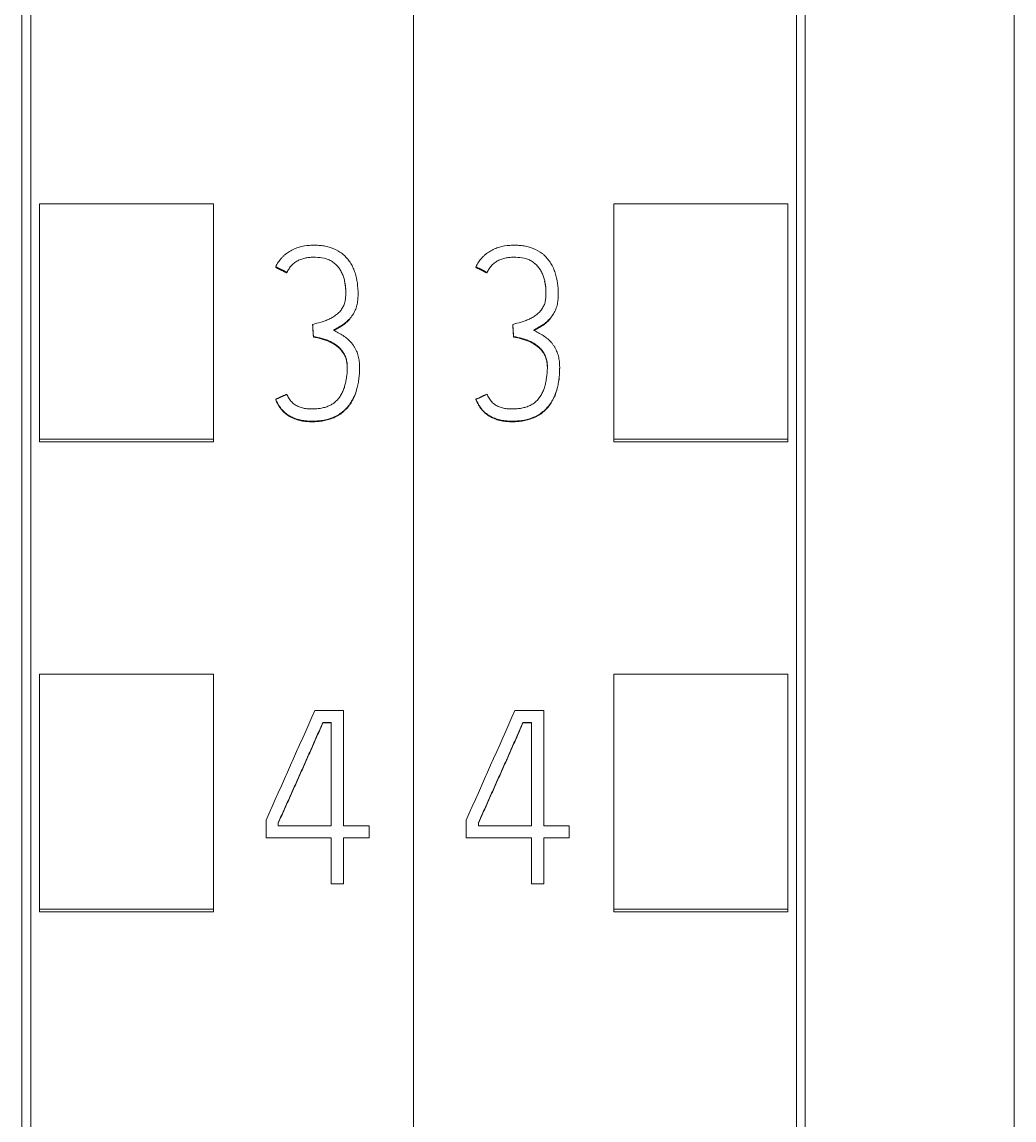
# Model space of a CAD drawing. Header units: millimetres. Extents: x 4137 to 6698, y 1400 to 3585.
# Drawn here: x 5350.55 to 5361.95, y 3330.13 to 3342.75 of the extents above; entities that cross this region are included whole.
import ezdxf

# ---------------------------------------------------------------- set-up
doc = ezdxf.new("R2010")
doc.units = ezdxf.units.MM
doc.layers.add('000-PI-Oprema', color=30, linetype='Continuous', lineweight=5)

msp = doc.modelspace()

# ---------------------------------------------------------------- linework, layer by layer
at = {"layer": '000-PI-Oprema', "color": 0, "linetype": 'ByBlock', "lineweight": 0}
for p, q in [((5355.048, 3360.459), (5355.048, 3247.041)), ((5355.048, 3360.459), (5355.048, 3247.041)), ((5350.648, 3249.363), (5350.648, 3358.178)), ((5359.448, 3358.178), (5359.448, 3249.363)), ((5350.748, 3337.956), (5350.748, 3340.659)), ((5350.748, 3340.659), (5352.748, 3340.659)), ((5352.748, 3337.956), (5352.748, 3340.659)), ((5357.348, 3337.956), (5357.348, 3340.659)), ((5359.348, 3340.659), (5357.348, 3340.659)), ((5359.348, 3337.956), (5359.348, 3340.659)), ((5353.464, 3339.936), (5353.464, 3339.929)), ((5355.764, 3339.936), (5355.764, 3339.929)), ((5353.592, 3339.872), (5353.592, 3339.866)), ((5355.892, 3339.872), (5355.892, 3339.866)), ((5354.41, 3339.618), (5354.41, 3339.624)), ((5356.71, 3339.618), (5356.71, 3339.624)), ((5353.888, 3339.273), (5353.888, 3339.266)), ((5356.188, 3339.273), (5356.188, 3339.266)), ((5353.897, 3339.135), (5353.897, 3339.128)), ((5356.197, 3339.135), (5356.197, 3339.128)), ((5354.427, 3338.768), (5354.427, 3338.774)), ((5356.727, 3338.768), (5356.727, 3338.774)), ((5353.464, 3338.414), (5353.464, 3338.407)), ((5355.764, 3338.414), (5355.764, 3338.407)), ((5350.748, 3337.927), (5350.748, 3337.956)), ((5350.748, 3337.956), (5352.748, 3337.956)), ((5350.748, 3337.927), (5352.748, 3337.927)), ((5352.748, 3337.927), (5352.748, 3337.956)), ((5357.348, 3337.927), (5357.348, 3337.956)), ((5359.348, 3337.956), (5357.348, 3337.956)), ((5359.348, 3337.927), (5357.348, 3337.927)), ((5359.348, 3337.927), (5359.348, 3337.956)), ((5350.748, 3332.555), (5350.748, 3335.257)), ((5350.748, 3335.257), (5352.748, 3335.257)), ((5352.748, 3332.555), (5352.748, 3335.257)), ((5357.348, 3332.555), (5357.348, 3335.257)), ((5359.348, 3335.257), (5357.348, 3335.257)), ((5359.348, 3332.555), (5359.348, 3335.257)), ((5353.913, 3334.839), (5354.243, 3334.839)), ((5354.243, 3334.839), (5354.243, 3333.513)), ((5356.213, 3334.839), (5356.543, 3334.839)), ((5356.543, 3334.839), (5356.543, 3333.513)), ((5354.005, 3334.701), (5354.005, 3334.695)), ((5354.102, 3334.701), (5354.005, 3334.701)), ((5354.005, 3334.695), (5354.102, 3334.695)), ((5354.102, 3333.513), (5354.102, 3334.701)), ((5356.305, 3334.701), (5356.305, 3334.695)), ((5356.402, 3334.701), (5356.305, 3334.701)), ((5356.305, 3334.695), (5356.402, 3334.695)), ((5356.402, 3333.513), (5356.402, 3334.701)), ((5353.353, 3333.375), (5353.353, 3333.579)), ((5353.492, 3333.549), (5353.492, 3333.513)), ((5353.492, 3333.513), (5354.102, 3333.513)), ((5354.243, 3333.513), (5354.537, 3333.513)), ((5354.537, 3333.513), (5354.537, 3333.375)), ((5355.653, 3333.375), (5355.653, 3333.579)), ((5355.792, 3333.549), (5355.792, 3333.513)), ((5355.792, 3333.513), (5356.402, 3333.513)), ((5356.543, 3333.513), (5356.837, 3333.513)), ((5356.837, 3333.513), (5356.837, 3333.375)), ((5354.102, 3333.375), (5353.353, 3333.375)), ((5354.102, 3332.847), (5354.102, 3333.375)), ((5354.243, 3333.375), (5354.243, 3332.847)), ((5354.537, 3333.375), (5354.243, 3333.375)), ((5356.402, 3333.375), (5355.653, 3333.375)), ((5356.402, 3332.847), (5356.402, 3333.375)), ((5356.543, 3333.375), (5356.543, 3332.847)), ((5356.837, 3333.375), (5356.543, 3333.375)), ((5354.243, 3332.847), (5354.102, 3332.847)), ((5356.543, 3332.847), (5356.402, 3332.847)), ((5350.748, 3332.527), (5350.748, 3332.555)), ((5350.748, 3332.555), (5352.748, 3332.555)), ((5350.748, 3332.527), (5352.748, 3332.527)), ((5352.748, 3332.527), (5352.748, 3332.555)), ((5357.348, 3332.527), (5357.348, 3332.555)), ((5359.348, 3332.555), (5357.348, 3332.555)), ((5359.348, 3332.527), (5357.348, 3332.527)), ((5359.348, 3332.527), (5359.348, 3332.555))]:
    msp.add_line(p, q, dxfattribs=at)
at = {"layer": '000-PI-Oprema', "color": 18, "linetype": 'ByBlock', "lineweight": 0, "true_color": 0x000000}
for centre, major_axis, ratio, start_param, end_param in [((5338.989, 3236.424), (452.614, 1023.309), 0.023466, 1.484858, 1.486095), ((5342.194, 3242.471), (438.421, 990.891), 0.022739, 1.487509, 1.488786)]:
    msp.add_ellipse(centre, major_axis=major_axis, ratio=ratio, start_param=start_param, end_param=end_param, dxfattribs=at)
at = {"layer": '000-PI-Oprema', "color": 0, "linetype": 'ByBlock', "lineweight": 0}
for points, knots in [([(5350.548, 3249.078), (5350.548, 3252.418), (5350.548, 3260.383), (5350.548, 3273.023), (5350.548, 3288.509), (5350.548, 3302.803), (5350.548, 3317.013), (5350.548, 3331.58), (5350.548, 3345.75), (5350.548, 3355.32), (5350.548, 3358.364)], [0, 0, 0, 0, 0.091483, 0.21812, 0.346206, 0.515858, 0.610111, 0.736264, 0.916066, 1, 1, 1, 1]), ([(5359.548, 3358.364), (5359.548, 3355.32), (5359.548, 3345.75), (5359.548, 3331.58), (5359.548, 3317.013), (5359.548, 3302.803), (5359.548, 3288.509), (5359.548, 3273.023), (5359.548, 3260.383), (5359.548, 3252.418), (5359.548, 3249.078)], [0, 0, 0, 0, 0.083934, 0.263736, 0.389889, 0.484142, 0.653794, 0.78188, 0.908517, 1, 1, 1, 1]), ([(5361.948, 3355.298), (5361.948, 3353.275), (5361.948, 3344.726), (5361.948, 3331.58), (5361.948, 3317.013), (5361.948, 3302.803), (5361.948, 3288.509), (5361.948, 3273.023), (5361.948, 3260.265), (5361.948, 3251.383), (5361.948, 3247.126), (5361.948, 3246.328)], [0, 0, 0, 0, 0.055935, 0.236292, 0.362833, 0.457376, 0.627551, 0.756032, 0.883059, 0.978086, 1, 1, 1, 1]), ([(5354.127, 3339.209), (5354.145, 3339.218), (5354.163, 3339.228), (5354.197, 3339.247), (5354.214, 3339.257), (5354.239, 3339.274), (5354.247, 3339.28), (5354.263, 3339.292), (5354.271, 3339.298), (5354.286, 3339.311), (5354.293, 3339.318), (5354.307, 3339.332), (5354.314, 3339.34), (5354.334, 3339.363), (5354.346, 3339.379), (5354.361, 3339.405), (5354.366, 3339.414), (5354.375, 3339.432), (5354.379, 3339.441), (5354.39, 3339.47), (5354.396, 3339.489), (5354.404, 3339.528), (5354.407, 3339.548), (5354.409, 3339.589), (5354.41, 3339.609), (5354.41, 3339.649), (5354.409, 3339.669), (5354.405, 3339.728), (5354.4, 3339.768), (5354.387, 3339.827), (5354.381, 3339.847), (5354.369, 3339.885), (5354.355, 3339.923), (5354.336, 3339.958), (5354.315, 3339.993), (5354.303, 3340.009), (5354.278, 3340.04), (5354.257, 3340.062), (5354.234, 3340.082), (5354.218, 3340.094), (5354.21, 3340.1), (5354.168, 3340.128), (5354.131, 3340.145), (5354.083, 3340.161), (5354.073, 3340.164), (5354.053, 3340.169), (5354.024, 3340.175), (5353.974, 3340.182), (5353.934, 3340.184), (5353.893, 3340.184), (5353.873, 3340.184), (5353.813, 3340.18), (5353.773, 3340.173), (5353.725, 3340.159), (5353.715, 3340.156), (5353.696, 3340.149), (5353.687, 3340.145), (5353.659, 3340.133), (5353.623, 3340.114), (5353.59, 3340.091), (5353.566, 3340.072), (5353.559, 3340.065), (5353.544, 3340.051), (5353.537, 3340.044), (5353.517, 3340.021), (5353.504, 3340.006), (5353.488, 3339.981), (5353.482, 3339.972), (5353.473, 3339.954), (5353.468, 3339.945), (5353.464, 3339.936)], [0, 0, 0, 0, 0.03125, 0.03125, 0.0625, 0.0625, 0.078125, 0.078125, 0.09375, 0.09375, 0.109375, 0.109375, 0.125, 0.125, 0.15625, 0.15625, 0.171875, 0.171875, 0.1875, 0.1875, 0.21875, 0.21875, 0.25, 0.25, 0.28125, 0.28125, 0.3125, 0.3125, 0.375, 0.375, 0.40625, 0.40625, 0.4375, 0.46875, 0.46875, 0.5, 0.5, 0.53125, 0.546875, 0.546875, 0.5625, 0.5625, 0.625, 0.625, 0.640625, 0.640625, 0.65625, 0.6875, 0.71875, 0.71875, 0.75, 0.75, 0.8125, 0.8125, 0.828125, 0.828125, 0.84375, 0.84375, 0.875, 0.90625, 0.90625, 0.921875, 0.921875, 0.9375, 0.9375, 0.96875, 0.96875, 0.984375, 0.984375, 1, 1, 1, 1]), ([(5356.427, 3339.209), (5356.445, 3339.218), (5356.463, 3339.228), (5356.497, 3339.247), (5356.514, 3339.257), (5356.539, 3339.274), (5356.547, 3339.28), (5356.563, 3339.292), (5356.571, 3339.298), (5356.586, 3339.311), (5356.593, 3339.318), (5356.607, 3339.332), (5356.614, 3339.34), (5356.634, 3339.363), (5356.646, 3339.379), (5356.661, 3339.405), (5356.666, 3339.414), (5356.675, 3339.432), (5356.679, 3339.441), (5356.69, 3339.47), (5356.696, 3339.489), (5356.704, 3339.528), (5356.707, 3339.548), (5356.709, 3339.589), (5356.71, 3339.609), (5356.71, 3339.649), (5356.709, 3339.669), (5356.705, 3339.728), (5356.7, 3339.768), (5356.687, 3339.827), (5356.681, 3339.847), (5356.669, 3339.885), (5356.655, 3339.923), (5356.636, 3339.958), (5356.615, 3339.993), (5356.603, 3340.009), (5356.578, 3340.04), (5356.557, 3340.062), (5356.534, 3340.082), (5356.518, 3340.094), (5356.51, 3340.1), (5356.468, 3340.128), (5356.431, 3340.145), (5356.383, 3340.161), (5356.373, 3340.164), (5356.353, 3340.169), (5356.324, 3340.175), (5356.274, 3340.182), (5356.234, 3340.184), (5356.193, 3340.184), (5356.173, 3340.184), (5356.113, 3340.18), (5356.073, 3340.173), (5356.025, 3340.159), (5356.015, 3340.156), (5355.996, 3340.149), (5355.987, 3340.145), (5355.959, 3340.133), (5355.923, 3340.114), (5355.89, 3340.091), (5355.866, 3340.072), (5355.859, 3340.065), (5355.844, 3340.051), (5355.837, 3340.044), (5355.817, 3340.021), (5355.804, 3340.006), (5355.788, 3339.981), (5355.782, 3339.972), (5355.773, 3339.954), (5355.768, 3339.945), (5355.764, 3339.936)], [0, 0, 0, 0, 0.03125, 0.03125, 0.0625, 0.0625, 0.078125, 0.078125, 0.09375, 0.09375, 0.109375, 0.109375, 0.125, 0.125, 0.15625, 0.15625, 0.171875, 0.171875, 0.1875, 0.1875, 0.21875, 0.21875, 0.25, 0.25, 0.28125, 0.28125, 0.3125, 0.3125, 0.375, 0.375, 0.40625, 0.40625, 0.4375, 0.46875, 0.46875, 0.5, 0.5, 0.53125, 0.546875, 0.546875, 0.5625, 0.5625, 0.625, 0.625, 0.640625, 0.640625, 0.65625, 0.6875, 0.71875, 0.71875, 0.75, 0.75, 0.8125, 0.8125, 0.828125, 0.828125, 0.84375, 0.84375, 0.875, 0.90625, 0.90625, 0.921875, 0.921875, 0.9375, 0.9375, 0.96875, 0.96875, 0.984375, 0.984375, 1, 1, 1, 1]), ([(5353.592, 3339.872), (5353.599, 3339.887), (5353.607, 3339.901), (5353.626, 3339.928), (5353.636, 3339.941), (5353.653, 3339.959), (5353.659, 3339.964), (5353.672, 3339.975), (5353.678, 3339.98), (5353.692, 3339.99), (5353.698, 3339.995), (5353.713, 3340.003), (5353.72, 3340.007), (5353.742, 3340.018), (5353.758, 3340.023), (5353.79, 3340.033), (5353.806, 3340.037), (5353.838, 3340.042), (5353.855, 3340.044), (5353.888, 3340.046), (5353.905, 3340.046), (5353.954, 3340.045), (5353.987, 3340.042), (5354.028, 3340.032), (5354.036, 3340.03), (5354.051, 3340.025), (5354.059, 3340.022), (5354.082, 3340.013), (5354.097, 3340.006), (5354.118, 3339.992), (5354.125, 3339.987), (5354.138, 3339.977), (5354.144, 3339.972), (5354.163, 3339.955), (5354.174, 3339.943), (5354.189, 3339.923), (5354.194, 3339.916), (5354.203, 3339.903), (5354.216, 3339.882), (5354.227, 3339.859), (5354.24, 3339.829), (5354.245, 3339.813), (5354.254, 3339.781), (5354.257, 3339.765), (5354.265, 3339.717), (5354.268, 3339.684), (5354.269, 3339.634), (5354.269, 3339.618), (5354.267, 3339.585), (5354.266, 3339.569), (5354.262, 3339.544), (5354.26, 3339.536), (5354.256, 3339.52), (5354.253, 3339.512), (5354.245, 3339.489), (5354.237, 3339.474), (5354.224, 3339.453), (5354.219, 3339.446), (5354.209, 3339.433), (5354.204, 3339.427), (5354.193, 3339.414), (5354.187, 3339.409), (5354.175, 3339.397), (5354.169, 3339.392), (5354.149, 3339.376), (5354.136, 3339.367), (5354.107, 3339.35), (5354.093, 3339.342), (5354.063, 3339.328), (5354.047, 3339.322), (5354.016, 3339.311), (5354, 3339.306), (5353.952, 3339.292), (5353.92, 3339.282), (5353.888, 3339.273)], [0, 0, 0, 0, 0.03125, 0.03125, 0.0625, 0.0625, 0.078125, 0.078125, 0.09375, 0.09375, 0.109375, 0.109375, 0.125, 0.125, 0.15625, 0.15625, 0.1875, 0.1875, 0.21875, 0.21875, 0.25, 0.25, 0.3125, 0.3125, 0.328125, 0.328125, 0.34375, 0.34375, 0.375, 0.375, 0.390625, 0.390625, 0.40625, 0.40625, 0.4375, 0.4375, 0.453125, 0.453125, 0.46875, 0.5, 0.5, 0.53125, 0.53125, 0.5625, 0.5625, 0.625, 0.625, 0.65625, 0.65625, 0.6875, 0.6875, 0.703125, 0.703125, 0.71875, 0.71875, 0.75, 0.75, 0.765625, 0.765625, 0.78125, 0.78125, 0.796875, 0.796875, 0.8125, 0.8125, 0.84375, 0.84375, 0.875, 0.875, 0.90625, 0.90625, 0.9375, 0.9375, 1, 1, 1, 1]), ([(5355.892, 3339.872), (5355.899, 3339.887), (5355.907, 3339.901), (5355.926, 3339.928), (5355.936, 3339.941), (5355.953, 3339.959), (5355.959, 3339.964), (5355.972, 3339.975), (5355.978, 3339.98), (5355.992, 3339.99), (5355.998, 3339.995), (5356.013, 3340.003), (5356.02, 3340.007), (5356.042, 3340.018), (5356.058, 3340.023), (5356.09, 3340.033), (5356.106, 3340.037), (5356.138, 3340.042), (5356.155, 3340.044), (5356.188, 3340.046), (5356.205, 3340.046), (5356.254, 3340.045), (5356.287, 3340.042), (5356.328, 3340.032), (5356.336, 3340.03), (5356.351, 3340.025), (5356.359, 3340.022), (5356.382, 3340.013), (5356.397, 3340.006), (5356.418, 3339.992), (5356.425, 3339.987), (5356.438, 3339.977), (5356.444, 3339.972), (5356.463, 3339.955), (5356.474, 3339.943), (5356.489, 3339.923), (5356.494, 3339.916), (5356.503, 3339.903), (5356.516, 3339.882), (5356.527, 3339.859), (5356.54, 3339.829), (5356.545, 3339.813), (5356.554, 3339.781), (5356.557, 3339.765), (5356.565, 3339.717), (5356.568, 3339.684), (5356.569, 3339.634), (5356.569, 3339.618), (5356.567, 3339.585), (5356.566, 3339.569), (5356.562, 3339.544), (5356.56, 3339.536), (5356.556, 3339.52), (5356.553, 3339.512), (5356.545, 3339.489), (5356.537, 3339.474), (5356.524, 3339.453), (5356.519, 3339.446), (5356.509, 3339.433), (5356.504, 3339.427), (5356.493, 3339.414), (5356.487, 3339.409), (5356.475, 3339.397), (5356.469, 3339.392), (5356.449, 3339.376), (5356.436, 3339.367), (5356.407, 3339.35), (5356.393, 3339.342), (5356.363, 3339.328), (5356.347, 3339.322), (5356.316, 3339.311), (5356.3, 3339.306), (5356.252, 3339.292), (5356.22, 3339.282), (5356.188, 3339.273)], [0, 0, 0, 0, 0.03125, 0.03125, 0.0625, 0.0625, 0.078125, 0.078125, 0.09375, 0.09375, 0.109375, 0.109375, 0.125, 0.125, 0.15625, 0.15625, 0.1875, 0.1875, 0.21875, 0.21875, 0.25, 0.25, 0.3125, 0.3125, 0.328125, 0.328125, 0.34375, 0.34375, 0.375, 0.375, 0.390625, 0.390625, 0.40625, 0.40625, 0.4375, 0.4375, 0.453125, 0.453125, 0.46875, 0.5, 0.5, 0.53125, 0.53125, 0.5625, 0.5625, 0.625, 0.625, 0.65625, 0.65625, 0.6875, 0.6875, 0.703125, 0.703125, 0.71875, 0.71875, 0.75, 0.75, 0.765625, 0.765625, 0.78125, 0.78125, 0.796875, 0.796875, 0.8125, 0.8125, 0.84375, 0.84375, 0.875, 0.875, 0.90625, 0.90625, 0.9375, 0.9375, 1, 1, 1, 1]), ([(5354.269, 3339.629), (5354.269, 3339.633), (5354.268, 3339.637), (5354.268, 3339.674), (5354.266, 3339.707), (5354.259, 3339.75), (5354.257, 3339.761), (5354.254, 3339.772)], [0, 0, 0, 0, 0.087818, 0.087818, 0.771228, 0.771228, 1, 1, 1, 1]), ([(5356.569, 3339.629), (5356.569, 3339.633), (5356.568, 3339.637), (5356.568, 3339.674), (5356.566, 3339.707), (5356.559, 3339.75), (5356.557, 3339.761), (5356.554, 3339.772)], [0, 0, 0, 0, 0.087818, 0.087818, 0.771228, 0.771228, 1, 1, 1, 1]), ([(5354.316, 3339.335), (5354.304, 3339.323), (5354.292, 3339.311), (5354.272, 3339.293), (5354.264, 3339.286), (5354.248, 3339.274), (5354.24, 3339.268), (5354.215, 3339.252), (5354.198, 3339.241), (5354.163, 3339.221), (5354.145, 3339.212), (5354.127, 3339.203)], [0, 0, 0, 0, 0.218648, 0.218648, 0.348874, 0.348874, 0.479099, 0.479099, 0.739549, 0.739549, 1, 1, 1, 1]), ([(5356.616, 3339.335), (5356.604, 3339.323), (5356.592, 3339.311), (5356.572, 3339.293), (5356.564, 3339.286), (5356.548, 3339.274), (5356.54, 3339.268), (5356.515, 3339.252), (5356.498, 3339.241), (5356.463, 3339.221), (5356.445, 3339.212), (5356.427, 3339.203)], [0, 0, 0, 0, 0.218648, 0.218648, 0.348874, 0.348874, 0.479099, 0.479099, 0.739549, 0.739549, 1, 1, 1, 1]), ([(5353.464, 3338.414), (5353.472, 3338.394), (5353.482, 3338.376), (5353.503, 3338.339), (5353.514, 3338.322), (5353.534, 3338.297), (5353.541, 3338.289), (5353.556, 3338.274), (5353.564, 3338.267), (5353.588, 3338.246), (5353.605, 3338.234), (5353.632, 3338.218), (5353.642, 3338.213), (5353.661, 3338.204), (5353.67, 3338.2), (5353.699, 3338.188), (5353.719, 3338.182), (5353.76, 3338.172), (5353.781, 3338.169), (5353.823, 3338.164), (5353.844, 3338.163), (5353.886, 3338.162), (5353.907, 3338.162), (5353.949, 3338.165), (5353.97, 3338.167), (5354.001, 3338.171), (5354.012, 3338.173), (5354.032, 3338.177), (5354.043, 3338.179), (5354.073, 3338.187), (5354.093, 3338.194), (5354.122, 3338.205), (5354.132, 3338.209), (5354.151, 3338.218), (5354.161, 3338.223), (5354.188, 3338.238), (5354.206, 3338.25), (5354.239, 3338.275), (5354.255, 3338.289), (5354.284, 3338.319), (5354.298, 3338.335), (5354.323, 3338.369), (5354.334, 3338.387), (5354.349, 3338.414), (5354.354, 3338.424), (5354.363, 3338.442), (5354.368, 3338.452), (5354.388, 3338.501), (5354.399, 3338.541), (5354.412, 3338.602), (5354.415, 3338.623), (5354.421, 3338.664), (5354.423, 3338.685), (5354.426, 3338.727), (5354.426, 3338.748), (5354.427, 3338.789), (5354.426, 3338.81), (5354.423, 3338.852), (5354.42, 3338.872), (5354.414, 3338.903), (5354.411, 3338.913), (5354.405, 3338.934), (5354.402, 3338.944), (5354.39, 3338.973), (5354.381, 3338.993), (5354.365, 3339.02), (5354.36, 3339.029), (5354.347, 3339.046), (5354.341, 3339.055), (5354.32, 3339.079), (5354.305, 3339.094), (5354.273, 3339.121), (5354.255, 3339.133), (5354.22, 3339.157), (5354.201, 3339.168), (5354.165, 3339.189), (5354.146, 3339.199), (5354.127, 3339.209)], [0, 0, 0, 0, 0.03125, 0.03125, 0.0625, 0.0625, 0.078125, 0.078125, 0.09375, 0.09375, 0.125, 0.125, 0.140625, 0.140625, 0.15625, 0.15625, 0.1875, 0.1875, 0.21875, 0.21875, 0.25, 0.25, 0.28125, 0.28125, 0.3125, 0.3125, 0.328125, 0.328125, 0.34375, 0.34375, 0.375, 0.375, 0.390625, 0.390625, 0.40625, 0.40625, 0.4375, 0.4375, 0.46875, 0.46875, 0.5, 0.5, 0.53125, 0.53125, 0.546875, 0.546875, 0.5625, 0.5625, 0.625, 0.625, 0.65625, 0.65625, 0.6875, 0.6875, 0.71875, 0.71875, 0.75, 0.75, 0.78125, 0.78125, 0.796875, 0.796875, 0.8125, 0.8125, 0.84375, 0.84375, 0.859375, 0.859375, 0.875, 0.875, 0.90625, 0.90625, 0.9375, 0.9375, 0.96875, 0.96875, 1, 1, 1, 1]), ([(5355.764, 3338.414), (5355.772, 3338.394), (5355.782, 3338.376), (5355.803, 3338.339), (5355.814, 3338.322), (5355.834, 3338.297), (5355.841, 3338.289), (5355.856, 3338.274), (5355.864, 3338.267), (5355.888, 3338.246), (5355.905, 3338.234), (5355.932, 3338.218), (5355.942, 3338.213), (5355.961, 3338.204), (5355.97, 3338.2), (5355.999, 3338.188), (5356.019, 3338.182), (5356.06, 3338.172), (5356.081, 3338.169), (5356.123, 3338.164), (5356.144, 3338.163), (5356.186, 3338.162), (5356.207, 3338.162), (5356.249, 3338.165), (5356.27, 3338.167), (5356.301, 3338.171), (5356.312, 3338.173), (5356.332, 3338.177), (5356.343, 3338.179), (5356.373, 3338.187), (5356.393, 3338.194), (5356.422, 3338.205), (5356.432, 3338.209), (5356.451, 3338.218), (5356.461, 3338.223), (5356.488, 3338.238), (5356.506, 3338.25), (5356.539, 3338.275), (5356.555, 3338.289), (5356.584, 3338.319), (5356.598, 3338.335), (5356.623, 3338.369), (5356.634, 3338.387), (5356.649, 3338.414), (5356.654, 3338.424), (5356.663, 3338.442), (5356.668, 3338.452), (5356.688, 3338.501), (5356.699, 3338.541), (5356.712, 3338.602), (5356.715, 3338.623), (5356.721, 3338.664), (5356.723, 3338.685), (5356.726, 3338.727), (5356.726, 3338.748), (5356.727, 3338.789), (5356.726, 3338.81), (5356.723, 3338.852), (5356.72, 3338.872), (5356.714, 3338.903), (5356.711, 3338.913), (5356.705, 3338.934), (5356.702, 3338.944), (5356.69, 3338.973), (5356.681, 3338.993), (5356.665, 3339.02), (5356.66, 3339.029), (5356.647, 3339.046), (5356.641, 3339.055), (5356.62, 3339.079), (5356.605, 3339.094), (5356.573, 3339.121), (5356.555, 3339.133), (5356.52, 3339.157), (5356.501, 3339.168), (5356.465, 3339.189), (5356.446, 3339.199), (5356.427, 3339.209)], [0, 0, 0, 0, 0.03125, 0.03125, 0.0625, 0.0625, 0.078125, 0.078125, 0.09375, 0.09375, 0.125, 0.125, 0.140625, 0.140625, 0.15625, 0.15625, 0.1875, 0.1875, 0.21875, 0.21875, 0.25, 0.25, 0.28125, 0.28125, 0.3125, 0.3125, 0.328125, 0.328125, 0.34375, 0.34375, 0.375, 0.375, 0.390625, 0.390625, 0.40625, 0.40625, 0.4375, 0.4375, 0.46875, 0.46875, 0.5, 0.5, 0.53125, 0.53125, 0.546875, 0.546875, 0.5625, 0.5625, 0.625, 0.625, 0.65625, 0.65625, 0.6875, 0.6875, 0.71875, 0.71875, 0.75, 0.75, 0.78125, 0.78125, 0.796875, 0.796875, 0.8125, 0.8125, 0.84375, 0.84375, 0.859375, 0.859375, 0.875, 0.875, 0.90625, 0.90625, 0.9375, 0.9375, 0.96875, 0.96875, 1, 1, 1, 1]), ([(5353.897, 3339.135), (5353.931, 3339.129), (5353.964, 3339.121), (5354.014, 3339.107), (5354.03, 3339.102), (5354.062, 3339.09), (5354.078, 3339.084), (5354.102, 3339.072), (5354.109, 3339.068), (5354.124, 3339.06), (5354.132, 3339.055), (5354.154, 3339.041), (5354.168, 3339.031), (5354.187, 3339.014), (5354.194, 3339.008), (5354.206, 3338.996), (5354.212, 3338.989), (5354.228, 3338.97), (5354.238, 3338.956), (5354.251, 3338.933), (5354.255, 3338.926), (5354.263, 3338.91), (5354.266, 3338.902), (5354.274, 3338.878), (5354.278, 3338.861), (5354.284, 3338.827), (5354.285, 3338.81), (5354.285, 3338.775), (5354.285, 3338.758), (5354.283, 3338.707), (5354.279, 3338.673), (5354.27, 3338.622), (5354.267, 3338.605), (5354.258, 3338.572), (5354.254, 3338.555), (5354.242, 3338.522), (5354.236, 3338.506), (5354.225, 3338.483), (5354.221, 3338.475), (5354.212, 3338.46), (5354.208, 3338.453), (5354.183, 3338.417), (5354.16, 3338.392), (5354.125, 3338.366), (5354.117, 3338.361), (5354.103, 3338.352), (5354.095, 3338.348), (5354.072, 3338.337), (5354.056, 3338.33), (5354.023, 3338.32), (5354.006, 3338.315), (5353.972, 3338.309), (5353.938, 3338.304), (5353.903, 3338.303), (5353.868, 3338.303), (5353.851, 3338.304), (5353.817, 3338.306), (5353.8, 3338.309), (5353.766, 3338.316), (5353.749, 3338.32), (5353.717, 3338.333), (5353.701, 3338.341), (5353.679, 3338.355), (5353.673, 3338.361), (5353.659, 3338.372), (5353.653, 3338.378), (5353.641, 3338.391), (5353.636, 3338.397), (5353.625, 3338.411), (5353.62, 3338.418), (5353.606, 3338.44), (5353.598, 3338.456), (5353.592, 3338.472)], [0, 0, 0, 0, 0.0625, 0.0625, 0.09375, 0.09375, 0.125, 0.125, 0.140625, 0.140625, 0.15625, 0.15625, 0.1875, 0.1875, 0.203125, 0.203125, 0.21875, 0.21875, 0.25, 0.25, 0.265625, 0.265625, 0.28125, 0.28125, 0.3125, 0.3125, 0.34375, 0.34375, 0.375, 0.375, 0.4375, 0.4375, 0.46875, 0.46875, 0.5, 0.5, 0.53125, 0.53125, 0.546875, 0.546875, 0.5625, 0.5625, 0.625, 0.625, 0.640625, 0.640625, 0.65625, 0.65625, 0.6875, 0.6875, 0.71875, 0.71875, 0.75, 0.78125, 0.78125, 0.8125, 0.8125, 0.84375, 0.84375, 0.875, 0.875, 0.90625, 0.90625, 0.921875, 0.921875, 0.9375, 0.9375, 0.953125, 0.953125, 0.96875, 0.96875, 1, 1, 1, 1]), ([(5354.285, 3338.771), (5354.285, 3338.776), (5354.285, 3338.781), (5354.285, 3338.795), (5354.284, 3338.804), (5354.283, 3338.821), (5354.282, 3338.829), (5354.278, 3338.855), (5354.274, 3338.872), (5354.266, 3338.896), (5354.262, 3338.904), (5354.255, 3338.92), (5354.251, 3338.927), (5354.238, 3338.95), (5354.228, 3338.964), (5354.206, 3338.99), (5354.194, 3339.003), (5354.167, 3339.025), (5354.154, 3339.035), (5354.124, 3339.054), (5354.109, 3339.062), (5354.078, 3339.077), (5354.062, 3339.084), (5354.03, 3339.096), (5354.014, 3339.101), (5353.964, 3339.115), (5353.931, 3339.123), (5353.897, 3339.128)], [0, 0, 0, 0, 0.026635, 0.026635, 0.070879, 0.070879, 0.115123, 0.115123, 0.20361, 0.20361, 0.247854, 0.247854, 0.292098, 0.292098, 0.380586, 0.380586, 0.469074, 0.469074, 0.557561, 0.557561, 0.646049, 0.646049, 0.734537, 0.734537, 0.823025, 0.823025, 1, 1, 1, 1]), ([(5356.197, 3339.135), (5356.231, 3339.129), (5356.264, 3339.121), (5356.314, 3339.107), (5356.33, 3339.102), (5356.362, 3339.09), (5356.378, 3339.084), (5356.402, 3339.072), (5356.409, 3339.068), (5356.424, 3339.06), (5356.432, 3339.055), (5356.454, 3339.041), (5356.468, 3339.031), (5356.487, 3339.014), (5356.494, 3339.008), (5356.506, 3338.996), (5356.512, 3338.989), (5356.528, 3338.97), (5356.538, 3338.956), (5356.551, 3338.933), (5356.555, 3338.926), (5356.563, 3338.91), (5356.566, 3338.902), (5356.574, 3338.878), (5356.578, 3338.861), (5356.584, 3338.827), (5356.585, 3338.81), (5356.585, 3338.775), (5356.585, 3338.758), (5356.583, 3338.707), (5356.579, 3338.673), (5356.57, 3338.622), (5356.567, 3338.605), (5356.558, 3338.572), (5356.554, 3338.555), (5356.542, 3338.522), (5356.536, 3338.506), (5356.525, 3338.483), (5356.521, 3338.475), (5356.512, 3338.46), (5356.508, 3338.453), (5356.483, 3338.417), (5356.46, 3338.392), (5356.425, 3338.366), (5356.417, 3338.361), (5356.403, 3338.352), (5356.395, 3338.348), (5356.372, 3338.337), (5356.356, 3338.33), (5356.323, 3338.32), (5356.306, 3338.315), (5356.272, 3338.309), (5356.238, 3338.304), (5356.203, 3338.303), (5356.168, 3338.303), (5356.151, 3338.304), (5356.117, 3338.306), (5356.1, 3338.309), (5356.066, 3338.316), (5356.049, 3338.32), (5356.017, 3338.333), (5356.001, 3338.341), (5355.979, 3338.355), (5355.973, 3338.361), (5355.959, 3338.372), (5355.953, 3338.378), (5355.941, 3338.391), (5355.936, 3338.397), (5355.925, 3338.411), (5355.92, 3338.418), (5355.906, 3338.44), (5355.898, 3338.456), (5355.892, 3338.472)], [0, 0, 0, 0, 0.0625, 0.0625, 0.09375, 0.09375, 0.125, 0.125, 0.140625, 0.140625, 0.15625, 0.15625, 0.1875, 0.1875, 0.203125, 0.203125, 0.21875, 0.21875, 0.25, 0.25, 0.265625, 0.265625, 0.28125, 0.28125, 0.3125, 0.3125, 0.34375, 0.34375, 0.375, 0.375, 0.4375, 0.4375, 0.46875, 0.46875, 0.5, 0.5, 0.53125, 0.53125, 0.546875, 0.546875, 0.5625, 0.5625, 0.625, 0.625, 0.640625, 0.640625, 0.65625, 0.65625, 0.6875, 0.6875, 0.71875, 0.71875, 0.75, 0.78125, 0.78125, 0.8125, 0.8125, 0.84375, 0.84375, 0.875, 0.875, 0.90625, 0.90625, 0.921875, 0.921875, 0.9375, 0.9375, 0.953125, 0.953125, 0.96875, 0.96875, 1, 1, 1, 1]), ([(5356.585, 3338.771), (5356.585, 3338.776), (5356.585, 3338.781), (5356.585, 3338.795), (5356.584, 3338.804), (5356.583, 3338.821), (5356.582, 3338.829), (5356.578, 3338.855), (5356.574, 3338.872), (5356.566, 3338.896), (5356.562, 3338.904), (5356.555, 3338.92), (5356.551, 3338.927), (5356.538, 3338.95), (5356.528, 3338.964), (5356.506, 3338.99), (5356.494, 3339.003), (5356.467, 3339.025), (5356.454, 3339.035), (5356.424, 3339.054), (5356.409, 3339.062), (5356.378, 3339.077), (5356.362, 3339.084), (5356.33, 3339.096), (5356.314, 3339.101), (5356.264, 3339.115), (5356.231, 3339.123), (5356.197, 3339.128)], [0, 0, 0, 0, 0.026635, 0.026635, 0.070879, 0.070879, 0.115123, 0.115123, 0.20361, 0.20361, 0.247854, 0.247854, 0.292098, 0.292098, 0.380586, 0.380586, 0.469074, 0.469074, 0.557561, 0.557561, 0.646049, 0.646049, 0.734537, 0.734537, 0.823025, 0.823025, 1, 1, 1, 1]), ([(5354.427, 3338.768), (5354.427, 3338.767), (5354.427, 3338.766), (5354.426, 3338.745), (5354.426, 3338.724), (5354.423, 3338.682), (5354.421, 3338.661), (5354.416, 3338.62), (5354.412, 3338.599), (5354.4, 3338.538), (5354.389, 3338.498), (5354.369, 3338.449), (5354.365, 3338.44), (5354.356, 3338.421), (5354.351, 3338.411), (5354.336, 3338.384), (5354.325, 3338.366), (5354.3, 3338.332), (5354.287, 3338.316), (5354.265, 3338.293), (5354.257, 3338.285), (5354.241, 3338.271), (5354.233, 3338.265), (5354.208, 3338.245), (5354.191, 3338.234), (5354.163, 3338.218), (5354.154, 3338.213), (5354.135, 3338.204), (5354.125, 3338.2), (5354.076, 3338.18), (5354.035, 3338.17), (5353.973, 3338.161), (5353.951, 3338.159), (5353.909, 3338.156), (5353.888, 3338.156), (5353.846, 3338.156), (5353.825, 3338.158), (5353.793, 3338.161), (5353.783, 3338.162), (5353.762, 3338.166), (5353.751, 3338.168), (5353.72, 3338.175), (5353.7, 3338.182), (5353.671, 3338.194), (5353.661, 3338.198), (5353.642, 3338.207), (5353.633, 3338.212), (5353.605, 3338.228), (5353.588, 3338.24), (5353.564, 3338.26), (5353.556, 3338.267), (5353.541, 3338.283), (5353.534, 3338.291), (5353.514, 3338.315), (5353.503, 3338.333), (5353.482, 3338.369), (5353.472, 3338.388), (5353.464, 3338.407)], [0, 0, 0, 0, 0.001389, 0.001389, 0.044807, 0.044807, 0.088225, 0.088225, 0.131643, 0.131643, 0.218479, 0.218479, 0.240188, 0.240188, 0.261896, 0.261896, 0.305314, 0.305314, 0.348732, 0.348732, 0.370441, 0.370441, 0.39215, 0.39215, 0.435568, 0.435568, 0.457277, 0.457277, 0.478986, 0.478986, 0.565821, 0.565821, 0.609239, 0.609239, 0.652657, 0.652657, 0.696075, 0.696075, 0.717784, 0.717784, 0.739493, 0.739493, 0.782911, 0.782911, 0.80462, 0.80462, 0.826329, 0.826329, 0.869746, 0.869746, 0.891455, 0.891455, 0.913164, 0.913164, 0.956582, 0.956582, 1, 1, 1, 1]), ([(5356.721, 3338.666), (5356.721, 3338.657), (5356.72, 3338.649), (5356.716, 3338.62), (5356.712, 3338.599), (5356.7, 3338.538), (5356.689, 3338.498), (5356.669, 3338.449), (5356.665, 3338.44), (5356.656, 3338.421), (5356.651, 3338.411), (5356.636, 3338.384), (5356.625, 3338.366), (5356.6, 3338.332), (5356.587, 3338.316), (5356.565, 3338.293), (5356.557, 3338.285), (5356.541, 3338.271), (5356.533, 3338.265), (5356.508, 3338.245), (5356.491, 3338.234), (5356.463, 3338.218), (5356.454, 3338.213), (5356.435, 3338.204), (5356.425, 3338.2), (5356.376, 3338.18), (5356.335, 3338.17), (5356.273, 3338.161), (5356.251, 3338.159), (5356.209, 3338.156), (5356.188, 3338.156), (5356.146, 3338.156), (5356.125, 3338.158), (5356.093, 3338.161), (5356.083, 3338.162), (5356.062, 3338.166), (5356.051, 3338.168), (5356.02, 3338.175), (5356, 3338.182), (5355.971, 3338.194), (5355.961, 3338.198), (5355.942, 3338.207), (5355.933, 3338.212), (5355.905, 3338.228), (5355.888, 3338.24), (5355.864, 3338.26), (5355.856, 3338.267), (5355.841, 3338.283), (5355.834, 3338.291), (5355.814, 3338.315), (5355.803, 3338.333), (5355.782, 3338.369), (5355.772, 3338.388), (5355.764, 3338.407)], [0, 0, 0, 0, 0.018898, 0.018898, 0.065617, 0.065617, 0.159055, 0.159055, 0.182415, 0.182415, 0.205774, 0.205774, 0.252494, 0.252494, 0.299213, 0.299213, 0.322572, 0.322572, 0.345932, 0.345932, 0.392651, 0.392651, 0.416011, 0.416011, 0.43937, 0.43937, 0.532809, 0.532809, 0.579528, 0.579528, 0.626247, 0.626247, 0.672966, 0.672966, 0.696326, 0.696326, 0.719685, 0.719685, 0.766404, 0.766404, 0.789764, 0.789764, 0.813123, 0.813123, 0.859843, 0.859843, 0.883202, 0.883202, 0.906562, 0.906562, 0.953281, 0.953281, 1, 1, 1, 1]), ([(5354.005, 3334.701), (5353.994, 3334.677), (5353.984, 3334.653), (5353.963, 3334.605), (5353.952, 3334.581), (5353.92, 3334.509), (5353.899, 3334.46), (5353.857, 3334.364), (5353.835, 3334.316), (5353.793, 3334.22), (5353.771, 3334.172), (5353.728, 3334.076), (5353.707, 3334.028), (5353.664, 3333.932), (5353.642, 3333.884), (5353.6, 3333.788), (5353.578, 3333.74), (5353.546, 3333.668), (5353.535, 3333.644), (5353.519, 3333.608), (5353.514, 3333.597), (5353.503, 3333.573), (5353.497, 3333.561), (5353.492, 3333.549)], [0, 0, 0, 0, 0.0625, 0.0625, 0.125, 0.125, 0.25, 0.25, 0.375, 0.375, 0.5, 0.5, 0.625, 0.625, 0.75, 0.75, 0.875, 0.875, 0.9375, 0.9375, 0.96875, 0.96875, 1, 1, 1, 1]), ([(5353.492, 3333.543), (5353.497, 3333.554), (5353.503, 3333.566), (5353.514, 3333.59), (5353.519, 3333.602), (5353.535, 3333.638), (5353.546, 3333.662), (5353.578, 3333.734), (5353.6, 3333.782), (5353.642, 3333.878), (5353.664, 3333.926), (5353.707, 3334.022), (5353.728, 3334.07), (5353.771, 3334.166), (5353.793, 3334.214), (5353.835, 3334.31), (5353.857, 3334.358), (5353.899, 3334.454), (5353.92, 3334.502), (5353.952, 3334.574), (5353.963, 3334.599), (5353.984, 3334.647), (5353.994, 3334.671), (5354.005, 3334.695)], [0, 0, 0, 0, 0.03125, 0.03125, 0.0625, 0.0625, 0.125, 0.125, 0.25, 0.25, 0.375, 0.375, 0.5, 0.5, 0.625, 0.625, 0.75, 0.75, 0.875, 0.875, 0.9375, 0.9375, 1, 1, 1, 1]), ([(5356.305, 3334.701), (5356.294, 3334.677), (5356.284, 3334.653), (5356.263, 3334.605), (5356.252, 3334.581), (5356.22, 3334.509), (5356.199, 3334.46), (5356.157, 3334.364), (5356.135, 3334.316), (5356.093, 3334.22), (5356.071, 3334.172), (5356.028, 3334.076), (5356.007, 3334.028), (5355.964, 3333.932), (5355.942, 3333.884), (5355.9, 3333.788), (5355.878, 3333.74), (5355.846, 3333.668), (5355.835, 3333.644), (5355.819, 3333.608), (5355.814, 3333.597), (5355.803, 3333.573), (5355.797, 3333.561), (5355.792, 3333.549)], [0, 0, 0, 0, 0.0625, 0.0625, 0.125, 0.125, 0.25, 0.25, 0.375, 0.375, 0.5, 0.5, 0.625, 0.625, 0.75, 0.75, 0.875, 0.875, 0.9375, 0.9375, 0.96875, 0.96875, 1, 1, 1, 1]), ([(5355.792, 3333.543), (5355.797, 3333.554), (5355.803, 3333.566), (5355.814, 3333.59), (5355.819, 3333.602), (5355.835, 3333.638), (5355.846, 3333.662), (5355.878, 3333.734), (5355.9, 3333.782), (5355.942, 3333.878), (5355.964, 3333.926), (5356.007, 3334.022), (5356.028, 3334.07), (5356.071, 3334.166), (5356.093, 3334.214), (5356.135, 3334.31), (5356.157, 3334.358), (5356.199, 3334.454), (5356.22, 3334.502), (5356.252, 3334.574), (5356.263, 3334.599), (5356.284, 3334.647), (5356.294, 3334.671), (5356.305, 3334.695)], [0, 0, 0, 0, 0.03125, 0.03125, 0.0625, 0.0625, 0.125, 0.125, 0.25, 0.25, 0.375, 0.375, 0.5, 0.5, 0.625, 0.625, 0.75, 0.75, 0.875, 0.875, 0.9375, 0.9375, 1, 1, 1, 1])]:
    msp.add_open_spline(points, degree=3, knots=knots, dxfattribs=at)
for points, weights in [([(5353.464, 3339.936), (5353.528, 3339.904), (5353.592, 3339.872)], [0.500000072369, 0.499999927631, 0.500000072369]), ([(5353.592, 3339.866), (5353.528, 3339.898), (5353.464, 3339.929)], [0.500000224137, 0.499999775863, 0.500000224137]), ([(5355.764, 3339.936), (5355.828, 3339.904), (5355.892, 3339.872)], [0.499999912253, 0.500000087747, 0.499999912253]), ([(5355.892, 3339.866), (5355.828, 3339.898), (5355.764, 3339.929)], [0.500000224201, 0.499999775799, 0.500000224201]), ([(5353.888, 3339.273), (5353.892, 3339.204), (5353.897, 3339.135)], [0.500000017226, 0.499999982774, 0.500000017226]), ([(5353.897, 3339.128), (5353.892, 3339.197), (5353.888, 3339.266)], [0.500000009236, 0.499999990764, 0.500000009236]), ([(5356.188, 3339.273), (5356.192, 3339.204), (5356.197, 3339.135)], [0.499999997003, 0.500000002997, 0.499999997003]), ([(5356.197, 3339.128), (5356.192, 3339.197), (5356.188, 3339.266)], [0.500000007963, 0.499999992037, 0.500000007963]), ([(5353.592, 3338.472), (5353.528, 3338.443), (5353.464, 3338.414)], [0.49999976836, 0.50000023164, 0.49999976836]), ([(5355.892, 3338.472), (5355.828, 3338.443), (5355.764, 3338.414)], [0.499999977862, 0.500000022138, 0.499999977862])]:
    msp.add_rational_spline(points, weights, degree=2, dxfattribs=at)

doc.saveas('drawing.dxf')
